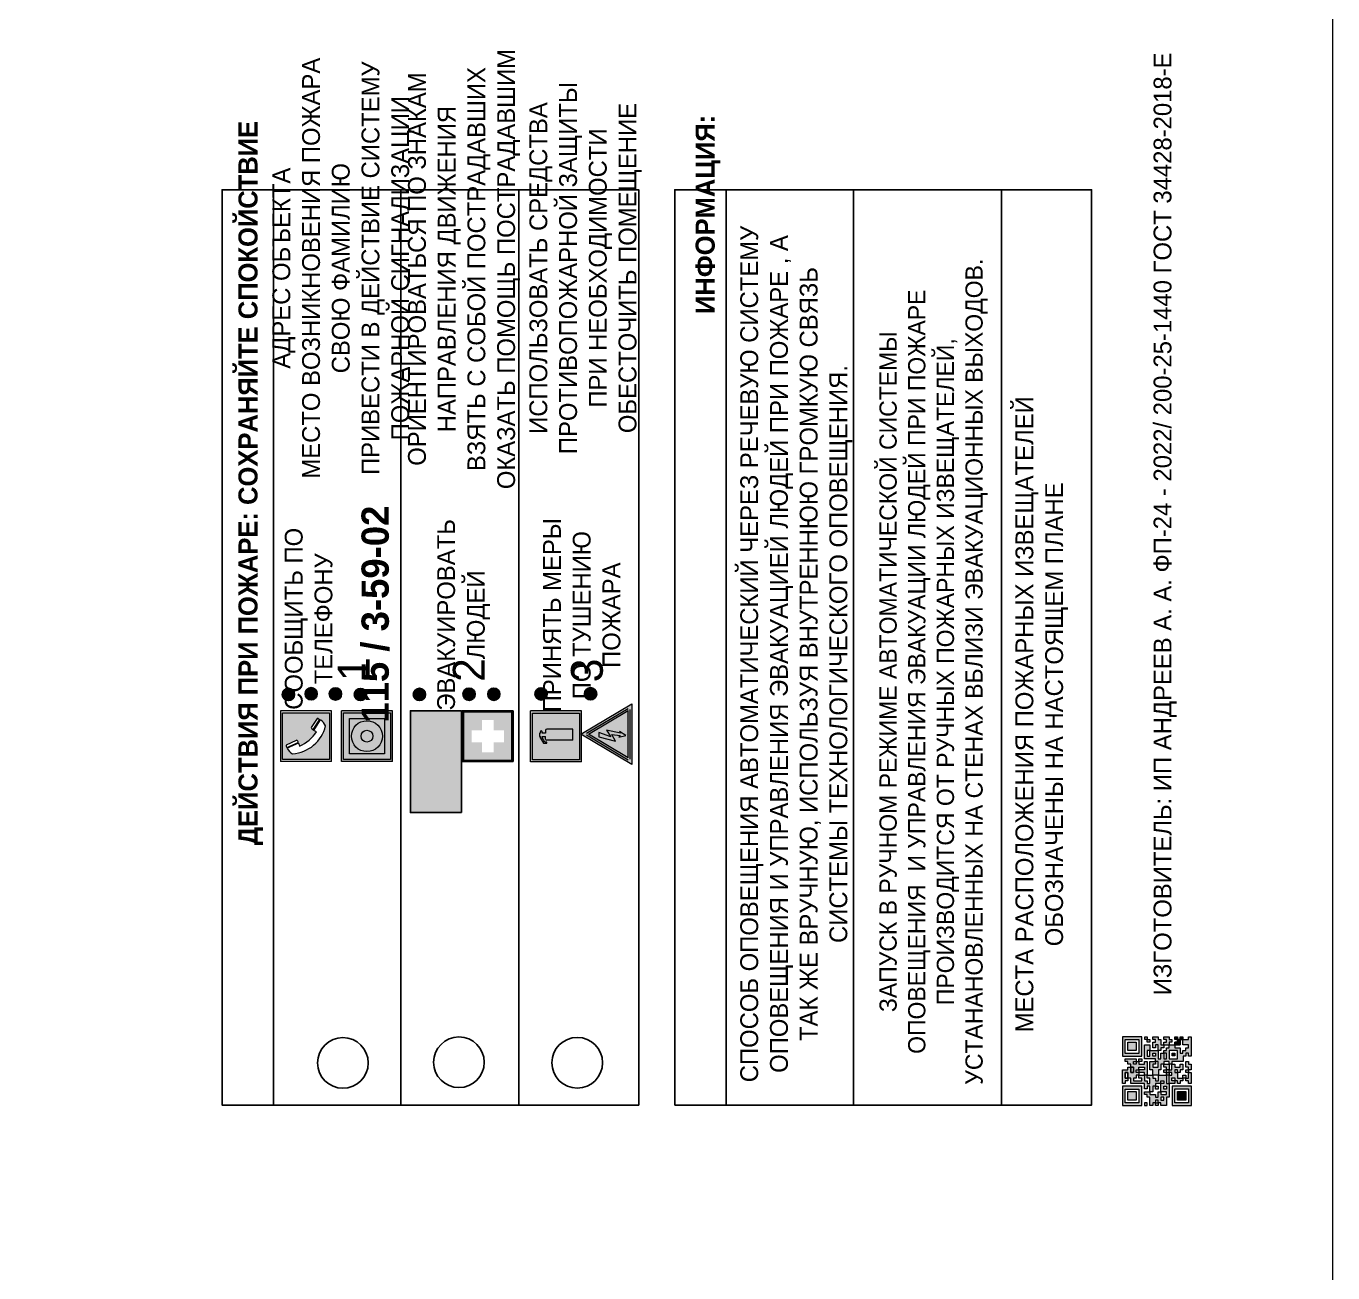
# Model space of a CAD drawing. Header units: millimetres. Extents: x 13114 to 67229, y 22859 to 38520.
# Drawn here: x 21341.4 to 21546.7, y 36353.3 to 36549.1 of the extents above; entities that cross this region are included whole.
import ezdxf

# ---------------------------------------------------------------- set-up
doc = ezdxf.new("R2010")
doc.units = ezdxf.units.MM
doc.styles.add('обычный', font='arial.ttf')

# ---------------------------------------------------------------- blocks, each defined once
blk = doc.blocks.new('A$C3E6D3DDE')
at = {"lineweight": 5}
h = blk.add_hatch(color=40, dxfattribs=at)
h.paths.add_polyline_path([(24.1, 1.45), (16.46, -11.35), (31.74, -11.35)])
h.paths.add_polyline_path([(24.09, -0.46), (30.03, -10.41), (18.14, -10.41)], flags=16)
h.paths.add_polyline_path([(24.54, -3.08), (23.41, -6.02), (25.13, -5.01), (24.33, -8.5), (24.82, -8.27), (23.79, -9.86), (23.4, -8.04), (23.8, -8.43), (24.04, -6.29), (22.39, -7.25), (23.44, -3.08)], flags=0)
h = blk.add_hatch(color=256, dxfattribs=at)
h.paths.add_polyline_path([(24.37, 0.03, 0.567511), (23.82, 0.03), (17.59, -10.4, 0.582454), (17.86, -10.88), (30.32, -10.88, 0.582149), (30.6, -10.4)])
h.paths.add_polyline_path([(24.09, -0.46), (18.14, -10.41), (30.03, -10.41)], flags=16)
h.paths.add_polyline_path([(24.54, -3.08), (23.41, -6.02), (25.13, -5.01), (24.33, -8.5), (24.82, -8.27), (23.79, -9.86), (23.4, -8.04), (23.8, -8.43), (24.04, -6.29), (22.39, -7.25), (23.44, -3.08)], flags=0)
h = blk.add_hatch(color=40, dxfattribs=at)
h.paths.add_polyline_path([(24.09, -0.46), (18.14, -10.41), (30.03, -10.41)])
h.paths.add_polyline_path([(24.82, -8.27), (23.79, -9.86), (23.4, -8.04), (23.8, -8.43), (24.04, -6.29), (22.39, -7.25), (23.44, -3.08), (24.54, -3.08), (23.41, -6.02), (25.13, -5.01), (24.33, -8.5)], flags=16)
at = {"color": 40, "lineweight": 5}
for p, q in [((16.46, -11.35), (24.1, 1.45)), ((24.1, 1.45), (31.74, -11.35))]:
    blk.add_line(p, q, dxfattribs=at)
at = {"lineweight": 5}
for p, q in [((17.59, -10.4), (23.82, 0.03)), ((24.37, 0.03), (30.6, -10.4)), ((18.14, -10.41), (24.09, -0.46)), ((23.44, -3.08), (22.39, -7.25)), ((23.41, -6.02), (24.54, -3.08)), ((24.54, -3.08), (23.44, -3.08)), ((24.09, -0.46), (30.03, -10.41)), ((22.39, -7.25), (24.04, -6.29)), ((25.13, -5.01), (23.41, -6.02)), ((24.04, -6.29), (23.8, -8.43)), ((24.33, -8.5), (25.13, -5.01)), ((23.8, -8.43), (23.4, -8.04)), ((23.4, -8.04), (23.79, -9.86)), ((23.79, -9.86), (24.82, -8.27)), ((24.82, -8.27), (24.33, -8.5)), ((17.86, -10.88), (30.32, -10.88)), ((18.14, -10.41), (30.03, -10.41))]:
    blk.add_line(p, q, dxfattribs=at)
at = {"color": 50, "lineweight": 5}
blk.add_line((31.74, -11.35), (16.46, -11.35), dxfattribs=at)
blk = doc.blocks.new('A$C456E1F9C')
at = {"lineweight": 5}
h = blk.add_hatch(color=242, dxfattribs=at)
h.paths.add_polyline_path([(0.51, -1.47), (0.51, -13.26), (12.29, -13.26), (12.29, -1.47)])
h.paths.add_polyline_path([(5.42, -4.95, -0.254479), (4.78, -5.4), (3.52, -2.53, -0.209735), (4.23, -2.4)], flags=16)
h.paths.add_polyline_path([(8.53, -8.6), (10.87, -10.17), (10.54, -10.76), (8.03, -9.13, -0.192251)], flags=16)
h.paths.add_polyline_path([(4.61, -5.49, 0.005518), (3.87, -5.72, 0.128647), (7.49, -10.01, 0.00809), (7.83, -9.33), (10.47, -10.97, -0.16736), (8.99, -12.25, -0.327862), (1.95, -3.95, -0.166952), (3.36, -2.62)], flags=16)
at = {"color": 242, "lineweight": 5}
for p, q in [((0, -13.77), (0, -0.97)), ((12.8, -0.97), (0, -0.97)), ((4.61, -5.49), (3.36, -2.62)), ((3.52, -2.53), (4.78, -5.4)), ((4.23, -2.4), (5.42, -4.95)), ((12.8, -13.77), (12.8, -0.97)), ((7.83, -9.33), (10.47, -10.97)), ((8.03, -9.13), (10.54, -10.76)), ((10.81, -10.12), (8.53, -8.6)), ((10.54, -10.76), (10.8, -10.3)), ((10.8, -10.3), (10.81, -10.12)), ((0, -13.77), (12.8, -13.77))]:
    blk.add_line(p, q, dxfattribs=at)
blk.add_lwpolyline([(0.51, -1.47), (12.29, -1.47), (12.29, -13.26), (0.51, -13.26)], close=True, dxfattribs=at)
for centre, radius, start, end in [((4.59, -5.34), 2.99, 114.2845, 152.1974), ((4.02, -3.27), 0.891, 76.3284, 123.7092), ((11.12, -3.31), 9.19, 183.9915, 256.6009), ((14.98, -39.1), 35.17, 107.1487, 108.4135), ((13.86, -0.94), 11.08, 205.5536, 234.8762), ((4.68, -4.59), 0.824, 276.9621, 334.0723), ((-13.31, 0.8), 23.44, 332.5487, 334.4027), ((8.94, -9.5), 0.989, 114.4092, 157.9388), ((7.87, -9.46), 3, 291.9291, 329.9329)]:
    blk.add_arc(centre, radius, start, end, dxfattribs=at)
blk = doc.blocks.new('A$C54414219')
at = {"true_color": 0xffffff}
h = blk.add_hatch(color=7, dxfattribs=at)
h.paths.add_polyline_path([(2.39, -9.45), (2.39, -18.3), (11.23, -18.3), (11.23, -9.45)], flags=0)
h.paths.add_polyline_path([(10.71, -13.87, -1), (2.92, -13.87, -1)], flags=0)
h.paths.add_polyline_path([(8.3, -13.87, -1), (5.33, -13.87, -1)], flags=0)
h.paths.add_polyline_path([(0.41, -7.47), (0.41, -20.27), (13.21, -20.27), (13.21, -7.47)])
h.paths.add_polyline_path([(0.92, -19.77), (12.71, -19.77), (12.71, -7.98), (0.92, -7.98)], flags=16)
h.paths.add_polyline_path([(11.23, -9.45), (11.23, -18.3), (2.39, -18.3), (2.39, -9.45)], flags=0)
at = {"lineweight": 5}
h = blk.add_hatch(color=242, dxfattribs=at)
h.paths.add_polyline_path([(12.71, -7.98), (0.92, -7.98), (0.92, -19.77), (12.71, -19.77)])
h.paths.add_polyline_path([(11.23, -18.3), (2.39, -18.3), (2.39, -9.45), (11.23, -9.45)], flags=16)
h.paths.add_polyline_path([(10.71, -13.87, -1), (2.92, -13.87, -1)], flags=0)
h.paths.add_polyline_path([(8.3, -13.87, -1), (5.33, -13.87, -1)], flags=0)
at = {"true_color": 0xffffff}
h = blk.add_hatch(color=7, dxfattribs=at)
h.paths.add_polyline_path([(2.39, -9.45), (2.39, -18.3), (11.23, -18.3), (11.23, -9.45)])
h.paths.add_polyline_path([(10.71, -13.87, -1), (2.92, -13.87, -1)], flags=16)
h.paths.add_polyline_path([(8.3, -13.87, -1), (5.33, -13.87, -1)], flags=0)
at = {"lineweight": 5}
h = blk.add_hatch(color=242, dxfattribs=at)
h.paths.add_polyline_path([(2.92, -13.87, 1), (10.71, -13.87, 1)])
h.paths.add_polyline_path([(8.3, -13.87, -1), (5.33, -13.87, -1)], flags=16)
at = {"color": 242, "lineweight": 5}
for p, q in [((0.41, -20.27), (0.41, -7.47)), ((0.41, -7.47), (13.21, -7.47)), ((0.41, -7.47), (13.21, -7.47)), ((13.21, -20.27), (13.21, -7.47)), ((0.41, -20.27), (13.21, -20.27))]:
    blk.add_line(p, q, dxfattribs=at)
for points in [[(0.92, -7.98), (12.71, -7.98), (12.71, -19.77), (0.92, -19.77)], [(2.39, -9.45), (11.23, -9.45), (11.23, -18.3), (2.39, -18.3)]]:
    blk.add_lwpolyline(points, close=True, dxfattribs=at)
for radius in [3.89, 1.49]:
    blk.add_circle((6.81, -13.87), radius, dxfattribs=at)
blk = doc.blocks.new('A$C32E8229D')
at = {"true_color": 0xffffff}
blk.add_hatch(color=7, dxfattribs=at).paths.add_polyline_path([(0, 0), (0, -8), (16, -8), (16, 0)])
h = blk.add_hatch(color=126)
h.paths.add_polyline_path([(0.2, -0.2), (15.8, -0.2), (15.8, -7.8), (0.2, -7.8)])
h.paths.add_polyline_path([(13.49, -2.05), (12.08, -2.05), (11.37, -2.63, 0.162397), (11.29, -2.84), (11.29, -3.63), (10.35, -3.63), (10.35, -4.05), (11.68, -4.05), (11.68, -3.48), (12.26, -4.28), (11.29, -5.1), (11.29, -6.78), (11.85, -6.78), (11.85, -5.44), (12.8, -4.64), (12.8, -5.94), (14.46, -5.94), (14.46, -5.39), (13.45, -5.39), (13.45, -3.97), (12.46, -2.59), (13.15, -2.59), (13.69, -3.34), (14.18, -3)], flags=16)
h.paths.add_polyline_path([(10.74, -1.82, 1), (11.8, -1.82, 1)], flags=16)
h.paths.add_polyline_path([(9.39, -3.59), (5.99, -3.59), (6.56, -3.03), (5.91, -3.03), (5.1, -3.83), (5.91, -4.64), (6.56, -4.64), (5.99, -4.09), (9.39, -4.09)], flags=16)
h.paths.add_polyline_path([(4.29, -1.08), (1.72, -1.08), (1.72, -6.6), (4.29, -6.6)], flags=16)
at = {"color": 126}
blk.add_lwpolyline([(16, -8), (0, -8), (0, 0), (16, 0)], close=True, dxfattribs=at)
blk = doc.blocks.new('A$C18900ED3')
h = blk.add_hatch(color=126)
h.paths.add_polyline_path([(-0.18, -0.18), (-7.02, -0.18), (-7.02, -7.02), (-0.18, -7.02)])
h.paths.add_polyline_path([(-5.89, -4.46), (-5.89, -2.77), (-4.46, -2.77), (-4.46, -1.31), (-2.77, -1.31), (-2.77, -2.77), (-1.33, -2.77), (-1.33, -4.46), (-2.77, -4.46), (-2.77, -5.89), (-4.46, -5.89), (-4.46, -4.46)], flags=16)
at = {"color": 126}
for p, q in [((-7.2, 0), (-7.2, -7.2)), ((0, 0), (-7.2, 0)), ((0, -7.2), (0, 0)), ((-7.02, -7.02), (-7.02, -0.18)), ((-7.02, -0.18), (-0.18, -0.18)), ((-0.18, -0.18), (-0.18, -7.02)), ((-7.2, -7.2), (0, -7.2)), ((-0.18, -7.02), (-7.02, -7.02))]:
    blk.add_line(p, q, dxfattribs=at)
blk = doc.blocks.new('A$C3AD82952')
at = {"true_color": 0xf5f5ff}
h = blk.add_hatch(color=7, dxfattribs=at)
h.dxf.hatch_style = 1
h.paths.add_polyline_path([(8.21, 8.73, 0.414214), (7.89, 9.05), (7.22, 9.05), (7.22, 9.92), (7.59, 9.92, 1), (7.57, 10.36), (7.22, 10.36), (7.22, 10.6), (6.43, 10.6), (6.43, 10.36), (6.01, 10.36), (4.74, 9.59), (4.74, 8.69), (4.98, 8.73), (4.98, 9.26), (6.12, 9.91), (6.43, 9.91), (6.43, 9.05), (5.76, 9.05, 0.414214), (5.44, 8.73), (5.44, 2.2), (8.21, 2.2)], flags=0)
h.paths.add_polyline_path([(12.8, 12.8), (0, 12.8), (0, 0), (12.8, 0)])
h.paths.add_polyline_path([(0.51, 12.29), (12.29, 12.29), (12.29, 0.51), (0.51, 0.51)], flags=16)
h.paths.add_polyline_path([(4.74, 9.59), (6.01, 10.36), (6.43, 10.36), (6.43, 10.6), (7.22, 10.6), (7.22, 10.36), (7.59, 10.36, -0.94586), (7.59, 9.92), (7.22, 9.92), (7.22, 9.05), (7.89, 9.05, -0.414214), (8.21, 8.73), (8.21, 2.2), (5.44, 2.2), (5.44, 8.73, -0.414214), (5.76, 9.05), (6.43, 9.05), (6.43, 9.91), (6.12, 9.91), (4.98, 9.26), (4.98, 8.73), (4.74, 8.69)], flags=0)
h = blk.add_hatch(color=242)
h.dxf.hatch_style = 1
h.paths.add_polyline_path([(12.29, 12.29), (0.51, 12.29), (0.51, 0.51), (12.29, 0.51)])
h.paths.add_polyline_path([(4.74, 8.69), (4.74, 9.59), (6.01, 10.36), (6.43, 10.36), (6.43, 10.6), (7.22, 10.6), (7.22, 10.36), (7.59, 10.36, -0.94586), (7.59, 9.92), (7.22, 9.92), (7.22, 9.05), (7.89, 9.05, -0.414214), (8.21, 8.73), (8.21, 2.2), (5.44, 2.2), (5.44, 8.73, -0.414214), (5.76, 9.05), (6.43, 9.05), (6.43, 9.91), (6.12, 9.91), (4.98, 9.26), (4.98, 8.73)], flags=16)
h = blk.add_hatch(color=7, dxfattribs=at)
h.dxf.hatch_style = 1
h.paths.add_polyline_path([(8.21, 8.73, 0.414214), (7.89, 9.05), (7.22, 9.05), (7.22, 9.92), (7.59, 9.92, 1), (7.57, 10.36), (7.22, 10.36), (7.22, 10.6), (6.43, 10.6), (6.43, 10.36), (6.01, 10.36), (4.74, 9.59), (4.74, 8.69), (4.98, 8.73), (4.98, 9.26), (6.12, 9.91), (6.43, 9.91), (6.43, 9.05), (5.76, 9.05, 0.414214), (5.44, 8.73), (5.44, 2.2), (8.21, 2.2)])
at = {"color": 242, "lineweight": 5}
for p, q in [((0, 0), (0, 12.8)), ((0, 12.8), (12.8, 12.8)), ((6.01, 10.36), (4.74, 9.59)), ((4.98, 9.26), (6.12, 9.91)), ((6.01, 10.36), (6.43, 10.36)), ((6.12, 9.91), (6.43, 9.91)), ((7.22, 10.6), (6.43, 10.6)), ((6.43, 10.6), (6.43, 10.36)), ((6.43, 9.91), (6.43, 9.05)), ((7.22, 10.36), (7.22, 10.6)), ((7.59, 10.36), (7.22, 10.36)), ((7.22, 9.05), (7.22, 9.92)), ((7.59, 9.92), (7.22, 9.92)), ((12.8, 0), (12.8, 12.8)), ((4.74, 9.59), (4.74, 8.69)), ((4.74, 8.69), (4.98, 8.73)), ((4.98, 8.73), (4.98, 9.26)), ((5.44, 2.2), (5.44, 8.73)), ((5.76, 9.05), (6.43, 9.05)), ((7.89, 9.05), (7.22, 9.05)), ((8.21, 2.2), (8.21, 8.73)), ((0, 0), (12.8, 0)), ((5.44, 2.2), (8.21, 2.2))]:
    blk.add_line(p, q, dxfattribs=at)
blk.add_lwpolyline([(0.51, 12.29), (12.29, 12.29), (12.29, 0.51), (0.51, 0.51)], close=True, dxfattribs=at)
for centre, radius, start, end in [((7.58, 10.14), 0.223, 273.1875, 86.8125), ((5.76, 8.73), 0.32, 90, 180), ((7.89, 8.73), 0.32, 0, 90)]:
    blk.add_arc(centre, radius, start, end, dxfattribs=at)
blk = doc.blocks.new('QR')
at = {"lineweight": 0}
h = blk.add_hatch(color=256, dxfattribs=at)
h.dxf.hatch_style = 1
h.paths.add_polyline_path([(9241.16, 2687.38), (9242.01, 2687.38), (9242.01, 2687.83), (9241.59, 2687.83), (9241.59, 2688.68), (9239.45, 2688.68), (9239.45, 2688.25), (9239.86, 2688.25), (9239.86, 2687.83), (9240.29, 2687.83), (9240.29, 2688.25), (9241.16, 2688.25), (9241.16, 2687.83), (9240.29, 2687.83), (9240.29, 2687.38), (9239.45, 2687.38), (9239.45, 2685.22), (9238.57, 2685.22), (9238.57, 2684.8), (9239.02, 2684.8), (9239.02, 2684.37), (9238.13, 2684.37), (9238.13, 2683.92), (9239.02, 2683.92), (9239.02, 2683.5), (9239.44, 2683.5), (9239.44, 2682.64), (9239.87, 2682.64), (9239.87, 2682.18), (9239.44, 2682.18), (9239.44, 2682.64), (9238.13, 2682.64), (9238.13, 2681.76), (9237.71, 2681.76), (9237.71, 2682.64), (9238.13, 2682.64), (9238.13, 2683.07), (9237.27, 2683.07), (9237.27, 2683.51), (9237.71, 2683.51), (9237.71, 2684.37), (9238.13, 2684.37), (9238.13, 2685.22), (9237.71, 2685.22), (9237.71, 2684.8), (9237.28, 2684.8), (9237.28, 2684.38), (9235.98, 2684.38), (9235.98, 2683.92), (9236.4, 2683.92), (9236.4, 2683.49), (9236.84, 2683.49), (9236.84, 2683.07), (9236.4, 2683.07), (9236.4, 2682.64), (9235.98, 2682.64), (9235.98, 2681.76), (9237.29, 2681.76), (9237.29, 2681.33), (9239.43, 2681.33), (9239.43, 2681.76), (9240.74, 2681.76), (9240.74, 2683.05), (9239.87, 2683.05), (9239.87, 2683.5), (9240.29, 2683.5), (9240.29, 2683.91), (9240.74, 2683.91), (9240.74, 2684.81), (9240.29, 2684.81), (9240.29, 2684.79), (9240.29, 2684.37), (9239.45, 2684.37), (9239.45, 2684.8), (9239.87, 2684.8), (9239.87, 2685.21), (9240.74, 2685.21), (9240.74, 2686.1), (9240.29, 2686.1), (9240.29, 2685.64), (9239.86, 2685.64), (9239.86, 2686.95), (9240.29, 2686.95), (9240.29, 2686.52), (9240.74, 2686.52), (9240.74, 2686.1), (9241.16, 2686.1), (9241.16, 2686.53), (9241.59, 2686.53), (9241.59, 2686.1), (9242.02, 2686.1), (9242.02, 2685.21), (9241.59, 2685.21), (9241.59, 2686.1), (9241.16, 2686.1), (9241.16, 2685.21), (9240.74, 2685.21), (9240.74, 2684.81), (9242.89, 2684.81), (9242.89, 2685.22), (9242.47, 2685.22), (9242.47, 2686.11), (9242.89, 2686.11), (9242.89, 2686.52), (9242.46, 2686.52), (9242.46, 2686.95), (9242.89, 2686.95), (9242.89, 2686.52), (9243.32, 2686.52), (9243.32, 2688.26), (9242.9, 2688.26), (9242.9, 2687.83), (9242.47, 2687.83), (9242.47, 2687.38), (9242.01, 2687.38), (9242.01, 2686.94), (9241.16, 2686.94)])
h.paths.add_polyline_path([(9239.02, 2682.18), (9239.02, 2681.76), (9238.54, 2681.76), (9238.54, 2682.18)], flags=16)
h.paths.add_polyline_path([(9237.27, 2682.65), (9237.27, 2682.19), (9236.83, 2682.19), (9236.83, 2682.65)], flags=16)
h = blk.add_hatch(color=256, dxfattribs=at)
h.dxf.hatch_style = 1
h.paths.add_polyline_path([(9238.15, 2687.83), (9236.83, 2687.83), (9236.83, 2686.52), (9238.15, 2686.52)], flags=0)
h.paths.add_polyline_path([(9239.01, 2685.65), (9239.01, 2688.68), (9235.98, 2688.68), (9235.98, 2685.65)])
h.paths.add_polyline_path([(9236.41, 2686.1), (9236.41, 2688.26), (9238.56, 2688.26), (9238.56, 2686.1)], flags=16)
h.paths.add_polyline_path([(9236.83, 2686.52), (9236.83, 2687.83), (9238.15, 2687.83), (9238.15, 2686.52)], flags=0)
h = blk.add_hatch(color=256, dxfattribs=at)
h.dxf.hatch_style = 1
h.paths.add_polyline_path([(9238.15, 2686.52), (9238.15, 2687.83), (9236.83, 2687.83), (9236.83, 2686.52)])
h.paths.add_polyline_path([(9245.91, 2686.52), (9245.91, 2687.83), (9244.59, 2687.83), (9244.59, 2686.52)], flags=0)
h.paths.add_polyline_path([(9246.77, 2685.65), (9246.77, 2688.68), (9243.74, 2688.68), (9243.74, 2685.65)])
h.paths.add_polyline_path([(9244.17, 2686.1), (9244.17, 2688.26), (9246.32, 2688.26), (9246.32, 2686.1)], flags=16)
h.paths.add_polyline_path([(9244.59, 2686.52), (9244.59, 2687.83), (9245.91, 2687.83), (9245.91, 2686.52)], flags=0)
h = blk.add_hatch(color=256, dxfattribs=at)
h.dxf.hatch_style = 1
h.paths.add_polyline_path([(9240.75, 2681.76), (9240.75, 2681.35), (9241.17, 2681.35), (9241.17, 2681.76)])
h.paths.add_polyline_path([(9241.6, 2682.18), (9241.17, 2682.18), (9241.17, 2681.76), (9241.6, 2681.76)])
h.paths.add_polyline_path([(9242.47, 2681.34), (9242.47, 2682.19), (9242.02, 2682.19), (9242.02, 2681.76), (9241.6, 2681.76), (9241.6, 2681.34)])
h.paths.add_polyline_path([(9239.87, 2678.3), (9239.44, 2678.3), (9239.44, 2677.89), (9241.17, 2677.89), (9241.17, 2678.3), (9240.28, 2678.3), (9240.28, 2678.73), (9239.87, 2678.73)])
h.paths.add_polyline_path([(9240.75, 2678.73), (9240.75, 2679.19), (9240.28, 2679.19), (9240.28, 2678.73)])
h.paths.add_polyline_path([(9241.6, 2678.73), (9241.17, 2678.73), (9241.17, 2678.3), (9241.6, 2678.3)])
h.paths.add_polyline_path([(9242.02, 2678.3), (9241.6, 2678.3), (9241.6, 2677.89), (9242.48, 2677.89), (9242.48, 2678.31), (9242.9, 2678.31), (9242.9, 2678.73), (9242.02, 2678.73)])
h.paths.add_polyline_path([(9246.36, 2684.37), (9246.36, 2684.79), (9245.93, 2684.79), (9245.93, 2684.37)])
h.paths.add_polyline_path([(9246.78, 2685.2), (9246.36, 2685.2), (9246.36, 2684.79), (9246.78, 2684.79)])
h.paths.add_polyline_path([(9245.91, 2687.83), (9244.59, 2687.83), (9244.59, 2686.52), (9245.91, 2686.52)])
h = blk.add_hatch(color=256, dxfattribs=at)
h.dxf.hatch_style = 1
h.paths.add_polyline_path([(9243.32, 2686.11), (9242.89, 2686.11), (9242.89, 2685.64), (9243.32, 2685.64)])
h.paths.add_polyline_path([(9239.02, 2683.07), (9239.02, 2683.5), (9238.56, 2683.5), (9238.56, 2683.07)])
h.paths.add_polyline_path([(9236.4, 2684.8), (9236.4, 2685.22), (9235.98, 2685.22), (9235.98, 2684.8)])
h.paths.add_polyline_path([(9236.4, 2683.07), (9236.4, 2683.49), (9235.98, 2683.49), (9235.98, 2683.07)])
h = blk.add_hatch(color=256, dxfattribs=at)
h.dxf.hatch_style = 1
h.paths.add_polyline_path([(9243.32, 2682.64), (9243.32, 2683.07), (9244.62, 2683.07), (9244.62, 2684.37), (9243.74, 2684.37), (9243.74, 2684.8), (9244.62, 2684.8), (9244.62, 2684.37), (9245.48, 2684.37), (9245.48, 2685.22), (9243.32, 2685.22), (9243.32, 2683.5), (9242.89, 2683.5), (9242.89, 2683.06), (9242.01, 2683.06), (9242.01, 2683.91), (9242.47, 2683.91), (9242.47, 2683.5), (9242.89, 2683.5), (9242.89, 2684.38), (9241.59, 2684.38), (9241.59, 2683.91), (9240.74, 2683.91), (9240.74, 2683.05), (9241.59, 2683.05), (9241.59, 2682.64), (9242.47, 2682.64), (9242.47, 2682.19), (9242.91, 2682.19), (9242.91, 2681.34), (9242.48, 2681.34), (9242.48, 2680.91), (9242.91, 2680.91), (9242.91, 2679.17), (9243.75, 2679.17), (9243.75, 2678.73), (9244.2, 2678.73), (9244.2, 2678.3), (9243.75, 2678.3), (9243.75, 2677.88), (9246.78, 2677.88), (9246.78, 2678.3), (9246.35, 2678.3), (9246.35, 2679.19), (9245.48, 2679.19), (9245.48, 2678.31), (9245.05, 2678.31), (9245.05, 2678.73), (9244.62, 2678.73), (9244.62, 2679.19), (9244.2, 2679.19), (9244.2, 2679.61), (9245.05, 2679.61), (9245.05, 2680.46), (9245.48, 2680.46), (9245.48, 2681.34), (9245.04, 2681.34), (9245.04, 2681.76), (9244.63, 2681.76), (9244.63, 2682.19), (9244.21, 2682.19), (9244.21, 2681.76), (9243.32, 2681.76), (9243.32, 2682.19), (9244.21, 2682.19), (9244.21, 2682.64)])
h.paths.add_polyline_path([(9243.75, 2683.49), (9243.75, 2683.92), (9244.21, 2683.92), (9244.21, 2683.49)], flags=16)
h.paths.add_polyline_path([(9243.32, 2681.34), (9244.63, 2681.34), (9244.63, 2680.04), (9243.32, 2680.04)], flags=16)
h.paths.add_polyline_path([(9243.76, 2680.89), (9244.18, 2680.89), (9244.18, 2680.48), (9243.76, 2680.48)], flags=0)
h = blk.add_hatch(color=256, dxfattribs=at)
h.dxf.hatch_style = 1
h.paths.add_polyline_path([(9246.36, 2683.07), (9246.78, 2683.07), (9246.78, 2683.92), (9246.36, 2683.92), (9246.36, 2683.49), (9245.92, 2683.49), (9245.92, 2683.92), (9245.06, 2683.92), (9245.06, 2683.49), (9245.48, 2683.49), (9245.48, 2683.07), (9244.62, 2683.07), (9244.62, 2682.65), (9245.05, 2682.65), (9245.05, 2682.18), (9245.48, 2682.18), (9245.48, 2682.65), (9246.36, 2682.65)])
h.paths.add_polyline_path([(9246.78, 2682.18), (9246.36, 2682.18), (9246.36, 2681.75), (9245.92, 2681.75), (9245.92, 2682.18), (9245.48, 2682.18), (9245.48, 2681.34), (9245.48, 2681.34), (9245.94, 2681.34), (9245.94, 2680.91), (9246.36, 2680.91), (9246.36, 2681.34), (9246.78, 2681.34)])
h = blk.add_hatch(color=256, dxfattribs=at)
h.dxf.hatch_style = 1
h.paths.add_polyline_path([(9235.98, 2680.9), (9235.98, 2677.86), (9239.02, 2677.86), (9239.02, 2680.9)])
h.paths.add_polyline_path([(9238.57, 2680.48), (9238.57, 2678.32), (9236.41, 2678.32), (9236.41, 2680.48)], flags=16)
h.paths.add_polyline_path([(9238.15, 2680.05), (9238.15, 2678.74), (9236.83, 2678.74), (9236.83, 2680.05)], flags=0)
h = blk.add_hatch(color=256, dxfattribs=at)
h.dxf.hatch_style = 1
h.paths.add_polyline_path([(9242.02, 2680.46), (9242.48, 2680.46), (9242.48, 2680.91), (9241.58, 2680.91), (9241.58, 2681.35), (9241.17, 2681.35), (9241.17, 2680.91), (9240.75, 2680.91), (9240.75, 2681.33), (9239.43, 2681.33), (9239.43, 2680.46), (9239.86, 2680.46), (9239.86, 2680.92), (9240.3, 2680.92), (9240.3, 2680.46), (9239.86, 2680.46), (9239.86, 2680.04), (9239.44, 2680.04), (9239.44, 2679.62), (9239.86, 2679.62), (9239.86, 2679.19), (9240.29, 2679.19), (9240.29, 2680.03), (9241.18, 2680.03), (9241.18, 2680.47), (9241.6, 2680.47), (9241.6, 2680.03), (9241.18, 2680.03), (9241.18, 2679.61), (9241.6, 2679.61), (9241.6, 2679.19), (9242.47, 2679.19), (9242.47, 2679.6), (9242.02, 2679.6)])
h = blk.add_hatch(color=256, dxfattribs=at)
h.dxf.hatch_style = 1
h.paths.add_polyline_path([(9244.18, 2680.48), (9244.18, 2680.89), (9243.76, 2680.89), (9243.76, 2680.48)])
h = blk.add_hatch(color=256, dxfattribs=at)
h.dxf.hatch_style = 1
h.paths.add_polyline_path([(9238.15, 2680.05), (9236.83, 2680.05), (9236.83, 2678.74), (9238.15, 2678.74)])
h = blk.add_hatch(color=256, dxfattribs=at)
h.dxf.hatch_style = 1
h.paths.add_polyline_path([(9245.93, 2680.04), (9245.93, 2680.46), (9245.48, 2680.46), (9245.48, 2679.62), (9246.35, 2679.62), (9246.35, 2680.04)])
h.paths.add_polyline_path([(9246.78, 2680.04), (9246.78, 2680.46), (9246.35, 2680.46), (9246.35, 2680.04)])
h.paths.add_polyline_path([(9246.78, 2679.18), (9246.78, 2679.62), (9246.35, 2679.62), (9246.35, 2679.18)])
for points in [[(9237.71, 2685.22), (9238.13, 2685.22), (9238.13, 2684.37), (9237.71, 2684.37), (9237.71, 2683.51), (9237.27, 2683.51), (9237.27, 2683.07), (9238.13, 2683.07), (9238.13, 2682.64), (9237.71, 2682.64), (9237.71, 2681.76), (9238.13, 2681.76), (9238.13, 2682.64), (9239.44, 2682.64), (9239.44, 2683.5), (9239.02, 2683.5), (9239.02, 2683.07), (9238.56, 2683.07), (9238.56, 2683.5), (9239.02, 2683.5), (9239.02, 2683.92), (9238.13, 2683.92), (9238.13, 2684.37), (9239.02, 2684.37), (9239.02, 2684.8), (9238.57, 2684.8), (9238.57, 2685.22), (9239.45, 2685.22), (9239.45, 2687.38), (9240.29, 2687.38), (9240.29, 2687.83), (9239.86, 2687.83), (9239.86, 2688.25), (9239.45, 2688.25), (9239.45, 2688.68), (9241.59, 2688.68), (9241.59, 2687.83), (9242.01, 2687.83), (9242.01, 2687.38), (9242.47, 2687.38), (9242.47, 2687.83), (9242.9, 2687.83), (9242.9, 2688.26), (9243.32, 2688.26), (9243.32, 2686.52), (9242.89, 2686.52), (9242.89, 2686.11), (9243.32, 2686.11), (9243.32, 2685.64), (9242.89, 2685.64), (9242.89, 2686.11), (9242.47, 2686.11), (9242.47, 2685.22), (9242.89, 2685.22), (9242.89, 2684.81), (9240.74, 2684.81), (9240.74, 2683.91), (9241.59, 2683.91), (9241.59, 2684.38), (9242.89, 2684.38), (9242.89, 2683.5), (9242.47, 2683.5), (9242.47, 2683.91), (9242.01, 2683.91), (9242.01, 2683.06), (9242.89, 2683.06), (9242.89, 2683.5), (9243.32, 2683.5), (9243.32, 2685.22), (9245.48, 2685.22), (9245.48, 2684.37), (9244.62, 2684.37), (9244.62, 2683.07), (9245.48, 2683.07), (9245.48, 2683.49), (9245.06, 2683.49), (9245.06, 2683.92), (9245.92, 2683.92), (9245.92, 2683.49), (9246.36, 2683.49), (9246.36, 2683.92), (9246.78, 2683.92), (9246.78, 2683.07), (9246.36, 2683.07), (9246.36, 2682.65), (9245.48, 2682.65), (9245.48, 2682.18), (9245.92, 2682.18), (9245.92, 2681.75), (9246.36, 2681.75), (9246.36, 2682.18), (9246.78, 2682.18), (9246.78, 2681.34), (9246.36, 2681.34), (9246.36, 2680.91), (9245.94, 2680.91), (9245.94, 2681.34), (9245.48, 2681.34), (9245.48, 2680.46), (9245.93, 2680.46), (9245.93, 2680.04), (9246.35, 2680.04), (9246.35, 2680.46), (9246.78, 2680.46), (9246.78, 2680.04), (9246.78, 2680.04), (9246.35, 2680.04), (9246.35, 2679.62), (9246.78, 2679.62), (9246.78, 2679.18), (9246.35, 2679.18), (9246.35, 2678.3), (9246.78, 2678.3), (9246.78, 2677.88), (9243.75, 2677.88), (9243.75, 2678.3), (9244.2, 2678.3), (9244.2, 2678.73), (9243.75, 2678.73), (9243.75, 2679.17), (9242.91, 2679.17), (9242.91, 2680.91), (9242.48, 2680.91), (9242.48, 2680.46), (9242.02, 2680.46), (9242.02, 2679.6), (9242.47, 2679.6), (9242.47, 2679.19), (9241.6, 2679.19), (9241.6, 2679.61), (9241.18, 2679.61), (9241.18, 2680.03), (9240.29, 2680.03), (9240.29, 2679.19), (9240.75, 2679.19), (9240.75, 2678.73), (9240.28, 2678.73), (9240.28, 2678.3), (9241.17, 2678.3), (9241.17, 2678.73), (9241.6, 2678.73), (9241.6, 2678.3), (9242.02, 2678.3), (9242.02, 2678.73), (9242.9, 2678.73), (9242.9, 2678.31), (9242.48, 2678.31), (9242.48, 2677.89), (9241.6, 2677.89), (9241.6, 2678.3), (9241.17, 2678.3), (9241.17, 2677.89), (9239.44, 2677.89), (9239.44, 2678.3), (9239.87, 2678.3), (9239.87, 2678.73), (9240.28, 2678.73), (9240.28, 2679.19), (9240.29, 2679.19), (9239.86, 2679.19), (9239.86, 2679.62), (9239.44, 2679.62), (9239.44, 2680.04), (9239.86, 2680.04), (9239.86, 2680.46), (9239.43, 2680.46), (9239.43, 2681.33), (9237.29, 2681.33), (9237.29, 2681.76), (9235.98, 2681.76), (9235.98, 2682.64), (9236.4, 2682.64), (9236.4, 2683.07), (9235.98, 2683.07), (9235.98, 2683.49), (9236.4, 2683.49), (9236.4, 2683.92), (9235.98, 2683.92), (9235.98, 2684.38), (9237.28, 2684.38), (9237.28, 2684.8), (9237.71, 2684.8), (9237.71, 2685.22), (9237.92, 2685.22)], [(9240.74, 2686.1), (9240.74, 2686.52), (9240.29, 2686.52), (9240.29, 2686.95), (9239.86, 2686.95), (9239.86, 2685.64), (9240.29, 2685.64), (9240.29, 2686.1), (9240.74, 2686.1), (9240.74, 2686.52)], [(9240.74, 2685.21), (9239.87, 2685.21), (9239.87, 2684.8), (9239.45, 2684.8), (9239.45, 2684.37), (9240.29, 2684.37), (9240.29, 2684.79), (9240.29, 2684.81), (9240.74, 2684.81), (9240.74, 2685.21), (9239.87, 2685.21)], [(9244.62, 2684.37), (9244.62, 2684.8), (9243.74, 2684.8), (9243.74, 2684.37), (9244.62, 2684.37)], [(9240.74, 2683.05), (9240.74, 2681.76), (9239.43, 2681.76), (9239.43, 2681.33), (9240.75, 2681.33), (9240.75, 2681.35), (9240.75, 2680.91), (9241.17, 2680.91), (9241.17, 2681.35), (9241.58, 2681.35), (9241.58, 2680.91), (9242.48, 2680.91), (9242.48, 2681.34), (9242.91, 2681.34), (9242.91, 2682.19), (9242.47, 2682.19), (9242.47, 2682.64), (9241.59, 2682.64), (9241.59, 2683.05), (9240.74, 2683.05)], [(9240.74, 2683.91), (9240.29, 2683.91), (9240.29, 2683.5), (9239.87, 2683.5), (9239.87, 2683.05), (9240.74, 2683.05), (9240.74, 2683.91)], [(9244.62, 2683.07), (9243.32, 2683.07), (9243.32, 2682.64), (9244.21, 2682.64), (9244.21, 2682.19), (9243.32, 2682.19), (9243.32, 2681.76), (9244.21, 2681.76), (9244.21, 2682.19), (9244.63, 2682.19), (9244.63, 2681.76), (9245.04, 2681.76), (9245.04, 2681.34), (9245.48, 2681.34)], [(9245.48, 2682.18), (9245.05, 2682.18), (9245.05, 2682.65), (9244.62, 2682.65), (9244.62, 2683.07)], [(9239.86, 2680.46), (9239.86, 2680.92), (9240.3, 2680.92), (9240.3, 2680.46), (9239.86, 2680.46)], [(9241.6, 2681.76), (9242.02, 2681.76), (9242.02, 2682.19), (9242.47, 2682.19), (9242.47, 2681.34), (9241.6, 2681.34), (9241.6, 2681.76)], [(9245.48, 2682.18), (9245.48, 2681.34)], [(9245.48, 2680.46), (9245.05, 2680.46), (9245.05, 2679.61), (9244.2, 2679.61), (9244.2, 2679.19), (9244.62, 2679.19), (9244.62, 2678.73), (9245.05, 2678.73), (9245.05, 2678.31), (9245.48, 2678.31), (9245.48, 2679.19), (9246.35, 2679.19), (9246.35, 2679.07)], [(9246.35, 2679.62), (9245.48, 2679.62), (9245.48, 2680.46)], [(9245.48, 2680.46), (9245.48, 2679.62), (9246.35, 2679.62), (9246.35, 2680.04), (9245.93, 2680.04), (9245.93, 2680.46), (9245.48, 2680.46), (9245.48, 2679.62)], [(9246.35, 2679.62), (9246.35, 2679.18)]]:
    blk.add_lwpolyline(points, dxfattribs=at)
for points in [[(9235.98, 2685.65), (9239.01, 2685.65), (9239.01, 2688.68), (9235.98, 2688.68)], [(9236.41, 2688.26), (9238.56, 2688.26), (9238.56, 2686.1), (9236.41, 2686.1)], [(9236.83, 2687.83), (9238.15, 2687.83), (9238.15, 2686.52), (9236.83, 2686.52)], [(9240.29, 2687.83), (9241.16, 2687.83), (9241.16, 2688.25), (9240.29, 2688.25)], [(9240.29, 2688.25), (9241.16, 2688.25), (9241.16, 2687.83), (9240.29, 2687.83)], [(9242.01, 2687.38), (9241.16, 2687.38), (9241.16, 2686.94), (9242.01, 2686.94)], [(9241.16, 2687.38), (9242.01, 2687.38), (9242.01, 2686.94), (9241.16, 2686.94)], [(9242.89, 2686.52), (9242.46, 2686.52), (9242.46, 2686.95), (9242.89, 2686.95)], [(9243.74, 2685.65), (9246.77, 2685.65), (9246.77, 2688.68), (9243.74, 2688.68)], [(9244.17, 2688.26), (9246.32, 2688.26), (9246.32, 2686.1), (9244.17, 2686.1)], [(9244.59, 2687.83), (9245.91, 2687.83), (9245.91, 2686.52), (9244.59, 2686.52)], [(9235.98, 2684.8), (9236.4, 2684.8), (9236.4, 2685.22), (9235.98, 2685.22)], [(9241.16, 2686.1), (9240.74, 2686.1), (9240.74, 2685.21), (9241.16, 2685.21)], [(9241.16, 2686.53), (9241.59, 2686.53), (9241.59, 2686.1), (9241.16, 2686.1)], [(9241.59, 2686.1), (9242.02, 2686.1), (9242.02, 2685.21), (9241.59, 2685.21)], [(9245.93, 2684.79), (9246.36, 2684.79), (9246.36, 2684.37), (9245.93, 2684.37)], [(9246.36, 2685.2), (9246.78, 2685.2), (9246.78, 2684.79), (9246.36, 2684.79)], [(9236.4, 2683.07), (9236.84, 2683.07), (9236.84, 2683.49), (9236.4, 2683.49)], [(9243.75, 2683.92), (9244.21, 2683.92), (9244.21, 2683.49), (9243.75, 2683.49)], [(9235.98, 2677.86), (9239.02, 2677.86), (9239.02, 2680.9), (9235.98, 2680.9)], [(9236.83, 2682.19), (9237.27, 2682.19), (9237.27, 2682.65), (9236.83, 2682.65)], [(9238.54, 2682.18), (9239.02, 2682.18), (9239.02, 2681.76), (9238.54, 2681.76)], [(9239.44, 2682.64), (9239.87, 2682.64), (9239.87, 2682.18), (9239.44, 2682.18)], [(9240.75, 2681.76), (9241.17, 2681.76), (9241.17, 2681.35), (9240.75, 2681.35)], [(9241.17, 2682.18), (9241.6, 2682.18), (9241.6, 2681.76), (9241.17, 2681.76)], [(9243.32, 2680.04), (9244.63, 2680.04), (9244.63, 2681.34), (9243.32, 2681.34)], [(9243.76, 2680.89), (9244.18, 2680.89), (9244.18, 2680.48), (9243.76, 2680.48)], [(9236.41, 2680.48), (9238.57, 2680.48), (9238.57, 2678.32), (9236.41, 2678.32)], [(9236.83, 2680.05), (9238.15, 2680.05), (9238.15, 2678.74), (9236.83, 2678.74)], [(9241.18, 2680.03), (9241.6, 2680.03), (9241.6, 2680.47), (9241.18, 2680.47)]]:
    blk.add_lwpolyline(points, close=True, dxfattribs=at)

msp = doc.modelspace()

# ---------------------------------------------------------------- hatches: boundary and pattern name
at = {"lineweight": 0}
h = msp.add_hatch(color=256, dxfattribs=at)
h.dxf.hatch_style = 1
h.paths.add_polyline_path([(21382.63, 36445.15, 1), (21382.63, 36443.22, 1)])
h = msp.add_hatch(color=256, dxfattribs=at)
h.dxf.hatch_style = 1
h.paths.add_polyline_path([(21386.21, 36445.26, 1), (21386.21, 36443.32, 1)])
h = msp.add_hatch(color=256, dxfattribs=at)
h.dxf.hatch_style = 1
h.paths.add_polyline_path([(21390.02, 36445.22, 1), (21390.02, 36443.29, 1)])
h = msp.add_hatch(color=256, dxfattribs=at)
h.dxf.hatch_style = 1
h.paths.add_polyline_path([(21393.95, 36445.13, 1), (21393.95, 36443.2, 1)])
h = msp.add_hatch(color=256, dxfattribs=at)
h.dxf.hatch_style = 1
h.paths.add_polyline_path([(21403.22, 36445.15, 1), (21403.22, 36443.21, 1)])
h = msp.add_hatch(color=256, dxfattribs=at)
h.dxf.hatch_style = 1
h.paths.add_polyline_path([(21411, 36445.19, 1), (21411, 36443.26, 1)])
h = msp.add_hatch(color=256, dxfattribs=at)
h.dxf.hatch_style = 1
h.paths.add_polyline_path([(21414.9, 36445.18, 1), (21414.9, 36443.25, 1)])
h = msp.add_hatch(color=256, dxfattribs=at)
h.dxf.hatch_style = 1
h.paths.add_polyline_path([(21422.32, 36445.24, 1), (21422.32, 36443.31, 1)])
h = msp.add_hatch(color=256, dxfattribs=at)
h.dxf.hatch_style = 1
h.paths.add_polyline_path([(21430.09, 36445.24, 1), (21430.09, 36443.31, 1)])

# ---------------------------------------------------------------- linework, layer by layer
at = {"color": 5, "lineweight": 0}
msp.add_lwpolyline([(20946.69, 36343.23), (21546.69, 36343.23), (21546.69, 36738.23), (20946.69, 36738.23)], close=True, dxfattribs=at)
for points in [[(21380.27, 36379.68), (21380.27, 36523.44), (21372.22, 36523.44), (21372.22, 36379.68)], [(21380.27, 36379.68), (21380.27, 36523.44), (21437.67, 36523.44), (21437.67, 36379.68)]]:
    msp.add_lwpolyline(points, close=True)
for points in [[(21400.27, 36438.09), (21400.27, 36379.68), (21400.27, 36523.44)], [(21418.84, 36438.09), (21418.84, 36379.68), (21418.84, 36523.44)]]:
    msp.add_lwpolyline(points)
at = {"color": 0}
msp.add_lwpolyline([(21443.33, 36379.68), (21443.33, 36523.44), (21508.78, 36523.44), (21508.78, 36379.68)], close=True, dxfattribs=at)
for points in [[(21451.38, 36379.68), (21451.38, 36523.44)], [(21471.38, 36379.68), (21471.38, 36523.44)], [(21494.63, 36379.68), (21494.63, 36523.44)]]:
    msp.add_lwpolyline(points, dxfattribs=at)
for centre, radius in [((21382.63, 36444.19), 0.966), ((21386.21, 36444.29), 0.966), ((21390.02, 36444.25), 0.966), ((21393.95, 36444.17), 0.966), ((21403.22, 36444.18), 0.966), ((21411, 36444.22), 0.966), ((21414.9, 36444.21), 0.966), ((21422.32, 36444.27), 0.966), ((21430.09, 36444.28), 0.966), ((21391.19, 36386.3), 3.98), ((21409.42, 36386.4), 3.98), ((21428, 36386.33), 3.98)]:
    msp.add_circle(centre, radius)

# ---------------------------------------------------------------- block references
at = {"rotation": 90}
for name, p, xscale, yscale, zscale in [('A$C3E6D3DDE', (21429.49, 36422.87), 0.625, 0.625, 0.625), ('A$C456E1F9C', (21380.81, 36433.63), 0.625, 0.625, 0.625), ('A$C54414219', (21386.3, 36433.37), 0.625, 0.625, 0.625), ('A$C18900ED3', (21409.94, 36441.63), 1.111111111007631, 1.111111111007631, 1.111111111007631), ('A$C3AD82952', (21428.68, 36433.58), 0.625, 0.625, 0.625)]:
    msp.add_blockref(name, p, dxfattribs=dict(at, xscale=xscale, yscale=yscale, zscale=zscale))
at = {"xscale": -1, "rotation": 90}
msp.add_blockref('A$C32E8229D', (21401.8, 36441.63), dxfattribs=at)
at = {"color": 22, "lineweight": 100, "true_color": 0xbb1e10, "rotation": 90}
msp.add_blockref('QR', (24202.33, 27143.64), dxfattribs=at)

# ---------------------------------------------------------------- texts
at = {"lineweight": 0, "attachment_point": 5, "rotation": 90, "style": 'обычный'}
for s, insert, char_height, width in [('\\pi-8.4,l8.4,t8.4;{\\fProxima Nova Rg|b0|i0|c204|p2;АДРЕС ОБЪЕКТА\\PМЕСТО ВОЗНИКНОВЕНИЯ ПОЖАРА \\PСВОЮ ФАМИЛИЮ\\PПРИВЕСТИ В ДЕЙСТВИЕ СИСТЕМУ \\PПОЖАРНОЙ СИГНАЛИЗАЦИИ}', (21391.26, 36511.13), 2.8, 126.6484), ('\\pi-8.4,l8.4,t8.4;{\\fProxima Nova Rg|b0|i0|c204|p2;ОРИЕНТИРОВАТЬСЯ ПО ЗНАКАМ \\PНАПРАВЛЕНИЯ ДВИЖЕНИЯ\\PВЗЯТЬ С СОБОЙ ПОСТРАДАВШИХ\\PОКАЗАТЬ ПОМОЩЬ ПОСТРАДАВШИМ}', (21410.23, 36510.99), 2.8, 126.6484), ('\\pi-8.4,l8.4,t8.4;{\\fProxima Nova Rg|b0|i0|c204|p2;ИЗГОТОВИТЕЛЬ: ИП АНДРЕЕВ А. А.\\fProxima Nova Rg|b0|i0|c0|p2; \\fProxima Nova Rg|b0|i0|c204|p2;ФП-24 - 2022/ 200-25-1440 ГОСТ 34428-2018-Е\\H1.2266x; }', (21520.34, 36470.97), 2.8, 191.3484), ('\\pi-8.4,l8.4,t8.4;{\\fProxima Nova Rg|b0|i0|c204|p2;ИСПОЛЬЗОВАТЬ СРЕДСТВА \\PПРОТИВОПОЖАРНОЙ ЗАЩИТЫ \\PПРИ НЕОБХОДИМОСТИ \\PОБЕСТОЧИТЬ ПОМЕЩЕНИЕ}', (21429.3, 36511.15), 2.8, 126.6484), ('{\\fProxima Nova Rg|b1|i0|c204|p2;ДЕЙСТВИЯ ПРИ ПОЖАРЕ: СОХРАНЯЙТЕ СПОКОЙСТВИЕ\\H1.6644x; }', (21376.72, 36477.39), 3, 175.1736), ('{\\fProxima Nova Rg|b1|i0|c204|p2;ИНФОРМАЦИЯ:\\H1.1997x; }', (21448.53, 36519.58), 3, 175.1736), ('{\\fProxima Nova Rg|b0|i0|c204|p2;СПОСОБ ОПОВЕЩЕНИЯ АВТОМАТИЧЕСКИЙ ЧЕРЕЗ РЕЧЕВУЮ СИСТЕМУ ОПОВЕЩЕНИЯ И УПРАВЛЕНИЯ ЭВАКУАЦИЕЙ ЛЮДЕЙ ПРИ ПОЖАРЕ , А ТАК ЖЕ ВРУЧНУЮ, ИСПОЛЬЗУЯ ВНУТРЕННЮЮ ГРОМКУЮ СВЯЗЬ СИСТЕМЫ ТЕХНОЛОГИЧЕСКОГО ОПОВЕЩЕНИЯ.}', (21462.42, 36450.53), 2.8, 137.0334), ('{\\fProxima Nova Rg|b0|i0|c204|p2;\\P\\pt8.1;ЗАПУСК В РУЧНОМ РЕЖИМЕ АВТОМАТИЧЕСКОЙ СИСТЕМЫ ОПОВЕЩЕНИЯ  И УПРАВЛЕНИЯ ЭВАКУАЦИИ ЛЮДЕЙ ПРИ ПОЖАРЕ ПРОИЗВОДИТСЯ ОТ РУЧНЫХ ПОЖАРНЫХ ИЗВЕЩАТЕЛЕЙ, УСТАНАНОВЛЕННЫХ НА СТЕНАХ ВБЛИЗИ ЭВАКУАЦИОННЫХ ВЫХОДОВ. }', (21481.72, 36447.75), 2.7, 131.4512), ('\\pt8.4;{\\fProxima Nova Rg|b0|i0|c204|p2;\\PМЕСТА РАСПОЛОЖЕНИЯ ПОЖАРНЫХ ИЗВЕЩАТЕЛЕЙ ОБОЗНАЧЕНЫ НА НАСТОЯЩЕМ ПЛАНЕ}', (21498.64, 36441.06), 2.8, 118.5618), ('{\\fProxima Nova Rg|b1|i0|c0|p2;\\H1.0714x;115 / 3-59-02\\H1.2822x; }', (21396.32, 36456.79), 4, 126.6484), ('{\\fProxima Nova Rg|b0|i0|c204|p2;ЭВАКУИРОВАТЬ \\PЛЮДЕЙ}', (21410.14, 36456.67), 2.8, 126.6484), ('{\\fProxima Nova Rg|b0|i0|c204|p2;ПРИНЯТЬ МЕРЫ \\PПО ТУШЕНИЮ \\PПОЖАРА}', (21428.72, 36456.63), 2.8, 126.6484), ('{\\fProxima Nova Rg|b0|i0|c204|p2;СООБЩИТЬ ПО \\PТЕЛЕФОНУ}', (21385.82, 36456.06), 2.8, 126.6484), ('{\\fProxima Nova Rg|b0|i0|c204|p2;1\\H1.1667x; }', (21392.89, 36448.16), 5, 126.6484), ('{\\fProxima Nova Rg|b0|i0|c204|p2;2\\H1.1967x; }', (21410.97, 36448.01), 5, 126.6484), ('{\\fProxima Nova Rg|b0|i0|c204|p2;3\\H1.1967x; }', (21429.55, 36447.95), 5, 126.6484)]:
    msp.add_mtext(s, dxfattribs=dict(at, insert=insert, char_height=char_height, width=width))

doc.saveas('drawing.dxf')
